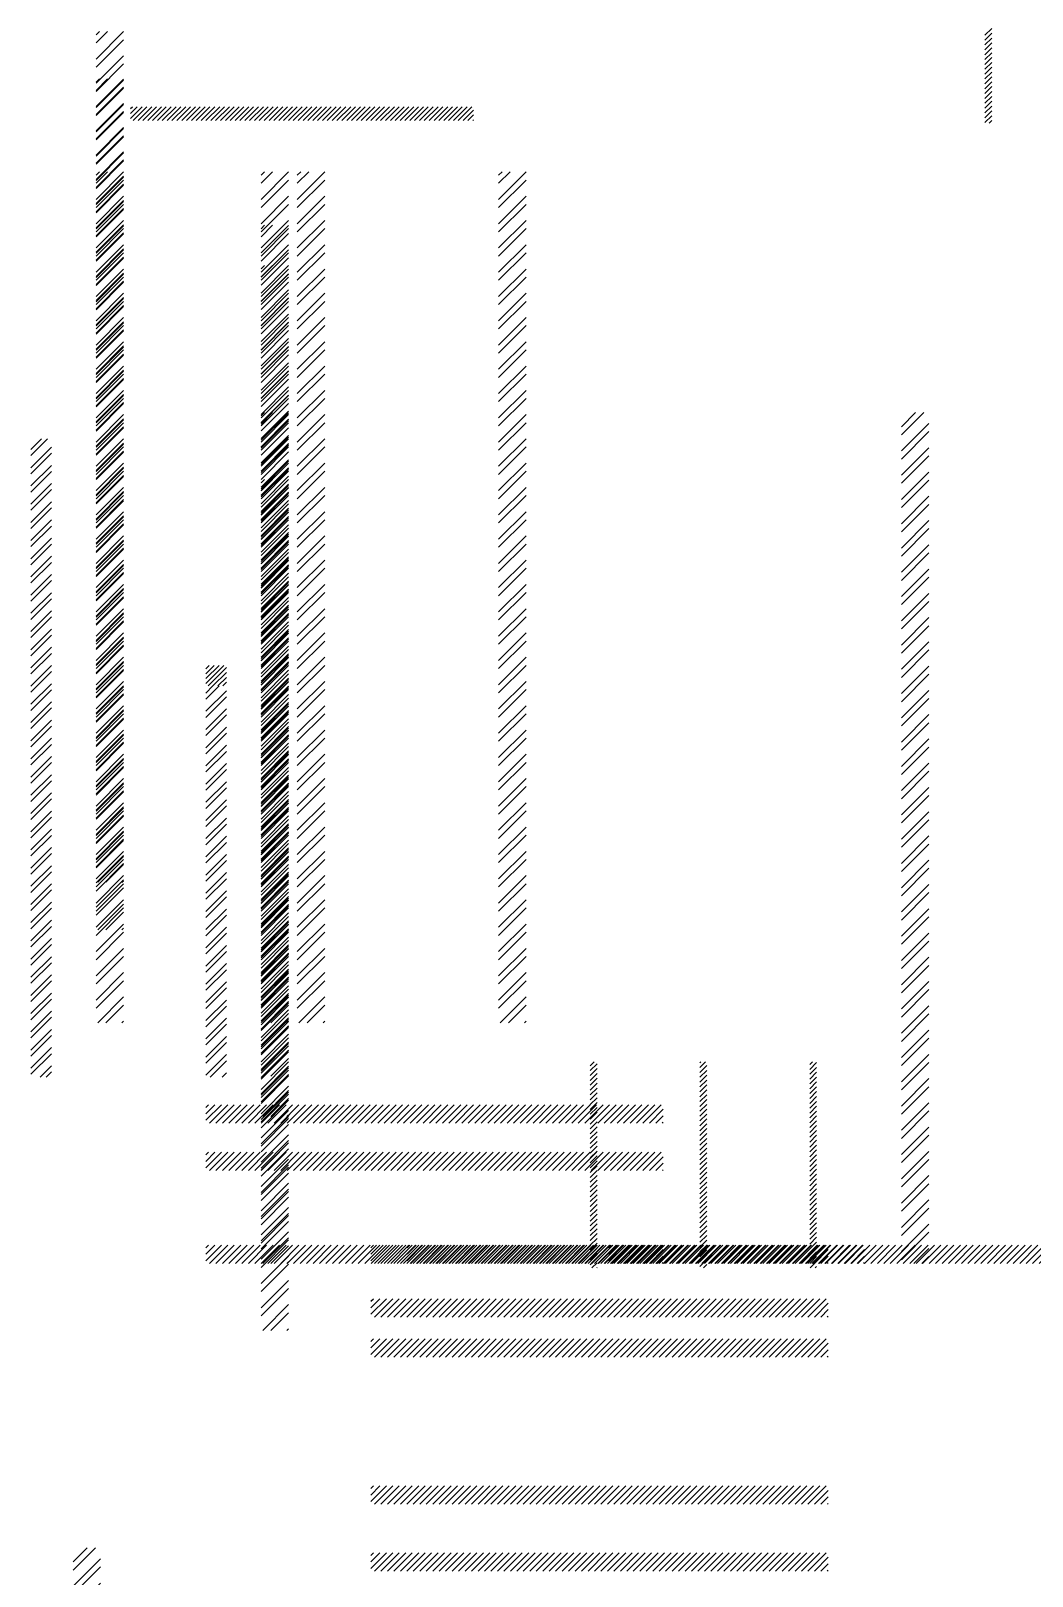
# Paper-space layout 'Layout1' of a CAD drawing. Extents: x -542 to 3071708, y -2912 to 2371007.
# Drawn here: x 1606 to 7077, y 11232 to 19676 of the extents above; entities that cross this region are included whole.
import ezdxf

# ---------------------------------------------------------------- set-up
doc = ezdxf.new("R2010")
doc.units = 0
doc.header["$LTSCALE"] = 500
doc.layers.get('0').update_dxf_attribs({"linetype": 'CONTINUOUS'})
doc.layers.add('DIM', color=2, linetype='CONTINUOUS')

# ---------------------------------------------------------------- blocks, each defined once
blk = doc.blocks.new('*X')
at = {"color": 0}
for p, q in [((2863.6, 18375.7), (2882.3, 18394.4)), ((2863.6, 18331.6), (2926.5, 18394.4)), ((2863.6, 18243.2), (3013.6, 18393.2)), ((2863.6, 18199), (3013.6, 18349)), ((2863.6, 18110.6), (3013.6, 18260.6)), ((2863.6, 18066.4), (3013.6, 18216.4)), ((2863.6, 17978), (3013.6, 18128)), ((2863.6, 17933.8), (3013.6, 18083.8)), ((2863.6, 17845.4), (3013.6, 17995.4)), ((2863.6, 17801.2), (3013.6, 17951.2)), ((2863.6, 17712.8), (3013.6, 17862.8)), ((2863.6, 17668.6), (3013.6, 17818.6)), ((2863.6, 17580.3), (3013.6, 17730.3)), ((2863.6, 17536.1), (3013.6, 17686.1)), ((2863.6, 17447.7), (3013.6, 17597.7)), ((2863.6, 17403.5), (3013.6, 17553.5)), ((2863.6, 17315.1), (3013.6, 17465.1)), ((2863.6, 17270.9), (3013.6, 17420.9)), ((2863.6, 17182.5), (3013.6, 17332.5)), ((2863.6, 17138.3), (3013.6, 17288.3)), ((2863.6, 17049.9), (3013.6, 17199.9)), ((2863.6, 17005.7), (3013.6, 17155.7)), ((2863.6, 16917.3), (3013.6, 17067.3)), ((2863.6, 16873.1), (3013.6, 17023.1)), ((2863.6, 16784.8), (3013.6, 16934.8)), ((2863.6, 16740.6), (3013.6, 16890.6)), ((2863.6, 16652.2), (3013.6, 16802.2)), ((2863.6, 16608), (3013.6, 16758)), ((2863.6, 16519.6), (3013.6, 16669.6)), ((2863.6, 16475.4), (3013.6, 16625.4)), ((2863.6, 16387), (3013.6, 16537)), ((2863.6, 16342.8), (3013.6, 16492.8)), ((2863.6, 16254.4), (3013.6, 16404.4)), ((2863.6, 16210.2), (3013.6, 16360.2)), ((2863.6, 16121.8), (3013.6, 16271.8)), ((2863.6, 16077.7), (3013.6, 16227.7)), ((2863.6, 15989.3), (3013.6, 16139.3)), ((2863.6, 15945.1), (3013.6, 16095.1)), ((2863.6, 15856.7), (3013.6, 16006.7)), ((2863.6, 15812.5), (3013.6, 15962.5)), ((2863.6, 15724.1), (3013.6, 15874.1)), ((2863.6, 15679.9), (3013.6, 15829.9)), ((2863.6, 15591.5), (3013.6, 15741.5)), ((2863.6, 15547.3), (3013.6, 15697.3)), ((2863.6, 15458.9), (3013.6, 15608.9)), ((2863.6, 15414.7), (3013.6, 15564.7)), ((2863.6, 15326.3), (3013.6, 15476.3)), ((2863.6, 15282.2), (3013.6, 15432.2)), ((2863.6, 15193.8), (3013.6, 15343.8)), ((2863.6, 15149.6), (3013.6, 15299.6)), ((2863.6, 15061.2), (3013.6, 15211.2)), ((2863.6, 15017), (3013.6, 15167)), ((2863.6, 14928.6), (3013.6, 15078.6)), ((2863.6, 14884.4), (3013.6, 15034.4)), ((2863.6, 14796), (3013.6, 14946)), ((2863.6, 14751.8), (3013.6, 14901.8)), ((2863.6, 14663.4), (3013.6, 14813.4)), ((2863.6, 14619.2), (3013.6, 14769.2)), ((2863.6, 14530.9), (3013.6, 14680.9)), ((2863.6, 14486.7), (3013.6, 14636.7)), ((2863.6, 14398.3), (3013.6, 14548.3)), ((2863.6, 14354.1), (3013.6, 14504.1)), ((2863.6, 14265.7), (3013.6, 14415.7)), ((2863.6, 14221.5), (3013.6, 14371.5)), ((2863.6, 14133.1), (3013.6, 14283.1)), ((2863.6, 14088.9), (3013.6, 14238.9)), ((2863.6, 14000.5), (3013.6, 14150.5)), ((2863.6, 13956.3), (3013.6, 14106.3)), ((2863.6, 13867.9), (3013.6, 14017.9)), ((2863.6, 13823.7), (3013.6, 13973.7)), ((2872.7, 13744.4), (3013.6, 13885.4)), ((2916.9, 13744.4), (3013.6, 13841.2)), ((3005.2, 13744.4), (3013.6, 13752.8)), ((9690.1, 13048.9), (9740.1, 13098.9)), ((9690.1, 13013.5), (9740.1, 13063.5)), ((9690.1, 12978.2), (9740.1, 13028.2)), ((9690.1, 12942.8), (9740.1, 12992.8)), ((9690.1, 12907.5), (9740.1, 12957.5)), ((9690.1, 12872.1), (9740.1, 12922.1)), ((9690.1, 12836.8), (9740.1, 12886.8)), ((9690.1, 12801.4), (9740.1, 12851.4)), ((9690.1, 12766.1), (9740.1, 12816.1)), ((9690.1, 12730.7), (9740.1, 12780.7)), ((9690.1, 12695.3), (9740.1, 12745.3)), ((9690.1, 12660), (9740.1, 12710)), ((9690.1, 12624.6), (9740.1, 12674.6)), ((9690.1, 12589.3), (9740.1, 12639.3)), ((9690.1, 12553.9), (9740.1, 12603.9)), ((3463.6, 12443.8), (3548.4, 12528.6)), ((3463.6, 12479.2), (3513, 12528.6)), ((3463.6, 12514.6), (3477.7, 12528.6)), ((3483.7, 12428.6), (3583.7, 12528.6)), ((3519.1, 12428.6), (3619.1, 12528.6)), ((3554.4, 12428.6), (3654.4, 12528.6)), ((3589.8, 12428.6), (3689.8, 12528.6)), ((3625.2, 12428.6), (3725.2, 12528.6)), ((3660.5, 12428.6), (3760.5, 12528.6)), ((3695.9, 12428.6), (3795.9, 12528.6)), ((3731.2, 12428.6), (3831.2, 12528.6)), ((3766.6, 12428.6), (3866.6, 12528.6)), ((3801.9, 12428.6), (3901.9, 12528.6)), ((3837.3, 12428.6), (3937.3, 12528.6)), ((3872.6, 12428.6), (3972.6, 12528.6)), ((3908, 12428.6), (4008, 12528.6)), ((3943.4, 12428.6), (4043.4, 12528.6)), ((3978.7, 12428.6), (4078.7, 12528.6)), ((4014.1, 12428.6), (4114.1, 12528.6)), ((4049.4, 12428.6), (4149.4, 12528.6)), ((4084.8, 12428.6), (4184.8, 12528.6)), ((4120.1, 12428.6), (4220.1, 12528.6)), ((4155.5, 12428.6), (4255.5, 12528.6)), ((4190.8, 12428.6), (4290.8, 12528.6)), ((4226.2, 12428.6), (4326.2, 12528.6)), ((4261.6, 12428.6), (4361.6, 12528.6)), ((4296.9, 12428.6), (4396.9, 12528.6)), ((4332.3, 12428.6), (4432.3, 12528.6)), ((4367.6, 12428.6), (4467.6, 12528.6)), ((4403, 12428.6), (4503, 12528.6)), ((4438.3, 12428.6), (4538.3, 12528.6)), ((4473.7, 12428.6), (4573.7, 12528.6)), ((4509, 12428.6), (4609, 12528.6)), ((4544.4, 12428.6), (4644.4, 12528.6)), ((4579.8, 12428.6), (4679.8, 12528.6)), ((4615.1, 12428.6), (4715.1, 12528.6)), ((4650.5, 12428.6), (4750.5, 12528.6)), ((4685.8, 12428.6), (4785.8, 12528.6)), ((4721.2, 12428.6), (4821.2, 12528.6)), ((4756.5, 12428.6), (4856.5, 12528.6)), ((4791.9, 12428.6), (4891.9, 12528.6)), ((4827.2, 12428.6), (4927.2, 12528.6)), ((4862.6, 12428.6), (4962.6, 12528.6)), ((4898, 12428.6), (4998, 12528.6)), ((4933.3, 12428.6), (5033.3, 12528.6)), ((4968.7, 12428.6), (5068.7, 12528.6)), ((5004, 12428.6), (5104, 12528.6)), ((5039.4, 12428.6), (5139.4, 12528.6)), ((5074.7, 12428.6), (5174.7, 12528.6)), ((5110.1, 12428.6), (5210.1, 12528.6)), ((5145.4, 12428.6), (5245.4, 12528.6)), ((5180.8, 12428.6), (5280.8, 12528.6)), ((5216.1, 12428.6), (5316.1, 12528.6)), ((5251.5, 12428.6), (5351.5, 12528.6)), ((5286.9, 12428.6), (5386.9, 12528.6)), ((5322.2, 12428.6), (5422.2, 12528.6)), ((5357.6, 12428.6), (5457.6, 12528.6)), ((5392.9, 12428.6), (5492.9, 12528.6)), ((5428.3, 12428.6), (5528.3, 12528.6)), ((5463.6, 12428.6), (5563.6, 12528.6)), ((5499, 12428.6), (5599, 12528.6)), ((5534.3, 12428.6), (5634.3, 12528.6)), ((5569.7, 12428.6), (5669.7, 12528.6)), ((5605.1, 12428.6), (5705.1, 12528.6)), ((5640.4, 12428.6), (5740.4, 12528.6)), ((5675.8, 12428.6), (5775.8, 12528.6)), ((5711.1, 12428.6), (5811.1, 12528.6)), ((5746.5, 12428.6), (5846.5, 12528.6)), ((5781.8, 12428.6), (5881.8, 12528.6)), ((5817.2, 12428.6), (5917.2, 12528.6)), ((5852.5, 12428.6), (5952.5, 12528.6)), ((5887.9, 12428.6), (5963.6, 12504.3)), ((9690.1, 12518.6), (9740.1, 12568.6)), ((9690.1, 12483.2), (9740.1, 12533.2)), ((9690.1, 12447.9), (9740.1, 12497.9)), ((5923.3, 12428.6), (5963.6, 12469)), ((5958.6, 12428.6), (5963.6, 12433.6)), ((9690.1, 12412.5), (9740.1, 12462.5)), ((9721.6, 12408.6), (9740.1, 12427.2)), ((2738.6, 10030.6), (2815.9, 10107.9)), ((2738.6, 9986.4), (2860.1, 10107.9)), ((2738.6, 9898), (2888.6, 10048)), ((2738.6, 9853.9), (2888.6, 10003.9)), ((2738.6, 9765.5), (2888.6, 9915.5)), ((2738.6, 9721.3), (2888.6, 9871.3)), ((2738.6, 9632.9), (2888.6, 9782.9)), ((2738.6, 9588.7), (2888.6, 9738.7)), ((2738.6, 9500.3), (2888.6, 9650.3)), ((2738.6, 9456.1), (2888.6, 9606.1)), ((2738.6, 9367.7), (2888.6, 9517.7)), ((2738.6, 9323.5), (2888.6, 9473.5)), ((2738.6, 9235.1), (2888.6, 9385.1)), ((2738.6, 9190.9), (2888.6, 9340.9)), ((2738.6, 9102.6), (2888.6, 9252.6)), ((2738.6, 9058.4), (2888.6, 9208.4)), ((2738.6, 8970), (2888.6, 9120)), ((2738.6, 8925.8), (2888.6, 9075.8)), ((2738.6, 8837.4), (2888.6, 8987.4)), ((2738.6, 8793.2), (2888.6, 8943.2)), ((2738.6, 8704.8), (2888.6, 8854.8)), ((2738.6, 8660.6), (2888.6, 8810.6)), ((2738.6, 8572.2), (2888.6, 8722.2)), ((2738.6, 8528), (2888.6, 8678)), ((2738.6, 8439.6), (2888.6, 8589.6)), ((2738.6, 8395.4), (2888.6, 8545.4)), ((2738.6, 8307.1), (2888.6, 8457.1)), ((4013.6, 8326.9), (4144.6, 8457.9)), ((4013.6, 8362.3), (4109.2, 8457.9)), ((4013.6, 8397.7), (4073.8, 8457.9)), ((4013.6, 8433), (4038.5, 8457.9)), ((2738.6, 8262.9), (2888.6, 8412.9)), ((4029.9, 8307.9), (4163.6, 8441.6)), ((4065.3, 8307.9), (4163.6, 8406.2)), ((4100.6, 8307.9), (4163.6, 8370.9)), ((2738.6, 8174.5), (2888.6, 8324.5)), ((2738.6, 8130.3), (2888.6, 8280.3)), ((4013.6, 8256.2), (4065.3, 8307.9)), ((4013.6, 8212), (4109.5, 8307.9)), ((4136, 8307.9), (4163.6, 8335.5)), ((2738.6, 8041.9), (2888.6, 8191.9)), ((4013.6, 8123.7), (4163.6, 8273.7)), ((4013.6, 8079.5), (4163.6, 8229.5)), ((2738.6, 7997.7), (2888.6, 8147.7)), ((4013.6, 7991.1), (4163.6, 8141.1)), ((2738.6, 7909.3), (2888.6, 8059.3)), ((4013.6, 7946.9), (4163.6, 8096.9)), ((2738.6, 7865.1), (2888.6, 8015.1)), ((4013.6, 7858.5), (4163.6, 8008.5)), ((4013.6, 7814.3), (4163.6, 7964.3)), ((2738.6, 7776.7), (2888.6, 7926.7)), ((2738.6, 7732.5), (2888.6, 7882.5)), ((4013.6, 7725.9), (4163.6, 7875.9)), ((2738.6, 7644.1), (2888.6, 7794.1)), ((4013.6, 7681.7), (4163.6, 7831.7)), ((2738.6, 7600), (2888.6, 7750)), ((4013.6, 7593.3), (4163.6, 7743.3)), ((4013.6, 7549.1), (4163.6, 7699.1)), ((2738.6, 7511.6), (2888.6, 7661.6)), ((2738.6, 7467.4), (2888.6, 7617.4)), ((4013.6, 7460.7), (4163.6, 7610.7)), ((2738.6, 7379), (2888.6, 7529)), ((4013.6, 7416.5), (4163.6, 7566.5)), ((2738.6, 7334.8), (2888.6, 7484.8)), ((4013.6, 7328.2), (4163.6, 7478.2)), ((4013.6, 7284), (4163.6, 7434)), ((2738.6, 7246.4), (2888.6, 7396.4)), ((2738.6, 7202.2), (2888.6, 7352.2)), ((2738.6, 7113.8), (2888.6, 7263.8)), ((4013.6, 7195.6), (4163.6, 7345.6)), ((4013.6, 7151.4), (4163.6, 7301.4)), ((2738.6, 7069.6), (2888.6, 7219.6)), ((4013.6, 7063), (4163.6, 7213)), ((2738.6, 6981.2), (2888.6, 7131.2)), ((4013.6, 7018.8), (4163.6, 7168.8)), ((2738.6, 6937), (2888.6, 7087)), ((4013.6, 6930.4), (4163.6, 7080.4)), ((4013.6, 6886.2), (4163.6, 7036.2)), ((2738.6, 6848.7), (2888.6, 6998.7)), ((2738.6, 6804.5), (2888.6, 6954.5)), ((4013.6, 6797.8), (4163.6, 6947.8)), ((2738.6, 6716.1), (2888.6, 6866.1)), ((4013.6, 6753.6), (4163.6, 6903.6)), ((2738.6, 6671.9), (2888.6, 6821.9)), ((4013.6, 6665.2), (4163.6, 6815.2)), ((4013.6, 6621), (4163.6, 6771)), ((2738.6, 6583.5), (2888.6, 6733.5)), ((2738.6, 6539.3), (2888.6, 6689.3)), ((4013.6, 6532.7), (4163.6, 6682.7)), ((2738.6, 6450.9), (2888.6, 6600.9)), ((4013.6, 6488.5), (4163.6, 6638.5)), ((2738.6, 6406.7), (2888.6, 6556.7)), ((4013.6, 6400.1), (4163.6, 6550.1)), ((4013.6, 6355.9), (4163.6, 6505.9)), ((2738.6, 6318.3), (2888.6, 6468.3)), ((2738.6, 6274.1), (2888.6, 6424.1)), ((4013.6, 6267.5), (4163.6, 6417.5)), ((2738.6, 6185.7), (2888.6, 6335.7)), ((4013.6, 6223.3), (4163.6, 6373.3)), ((2738.6, 6141.5), (2888.6, 6291.5)), ((4013.6, 6134.9), (4163.6, 6284.9)), ((2738.6, 6053.2), (2888.6, 6203.2)), ((4013.6, 6090.7), (4163.6, 6240.7)), ((2738.6, 6009), (2888.6, 6159)), ((4013.6, 6002.3), (4163.6, 6152.3)), ((4013.6, 5958.1), (4163.6, 6108.1)), ((2738.6, 5920.6), (2888.6, 6070.6)), ((2738.6, 5876.4), (2888.6, 6026.4)), ((4013.6, 5869.7), (4163.6, 6019.7)), ((2738.6, 5788), (2888.6, 5938)), ((4013.6, 5825.6), (4163.6, 5975.6)), ((2738.6, 5743.8), (2888.6, 5893.8)), ((4013.6, 5737.2), (4163.6, 5887.2)), ((4013.6, 5693), (4163.6, 5843)), ((2738.6, 5655.4), (2888.6, 5805.4)), ((2738.6, 5611.2), (2888.6, 5761.2)), ((4013.6, 5604.6), (4163.6, 5754.6)), ((2738.6, 5522.8), (2888.6, 5672.8)), ((4013.6, 5560.4), (4163.6, 5710.4)), ((2738.6, 5478.6), (2888.6, 5628.6)), ((4013.6, 5472), (4163.6, 5622)), ((4043.7, 5457.9), (4163.6, 5577.8)), ((2806.3, 5457.9), (2888.6, 5540.2)), ((2850.5, 5457.9), (2888.6, 5496)), ((4132.1, 5457.9), (4163.6, 5489.4)), ((6813.6, 5540.8), (6841.8, 5569)), ((6813.6, 5505.4), (6863.6, 5555.4)), ((6813.6, 5470.1), (6863.6, 5520.1)), ((7613.6, 5527.6), (7655, 5569)), ((7613.6, 5563), (7619.6, 5569)), ((7613.6, 5492.3), (7663.6, 5542.3)), ((7613.6, 5456.9), (7663.6, 5506.9)), ((8413.6, 5549.8), (8432.8, 5569)), ((8413.6, 5514.5), (8463.6, 5564.5)), ((8413.6, 5479.1), (8463.6, 5529.1)), ((8413.6, 5443.7), (8463.6, 5493.7)), ((6813.6, 5434.7), (6863.6, 5484.7)), ((6813.6, 5399.4), (6863.6, 5449.4)), ((6813.6, 5364), (6863.6, 5414)), ((7613.6, 5421.6), (7663.6, 5471.6)), ((7613.6, 5386.2), (7663.6, 5436.2)), ((8413.6, 5408.4), (8463.6, 5458.4)), ((8413.6, 5373), (8463.6, 5423)), ((6813.6, 5328.7), (6863.6, 5378.7)), ((6813.6, 5293.3), (6863.6, 5343.3)), ((7613.6, 5350.9), (7663.6, 5400.9)), ((7613.6, 5315.5), (7663.6, 5365.5)), ((7613.6, 5280.1), (7663.6, 5330.1)), ((8413.6, 5337.7), (8463.6, 5387.7)), ((8413.6, 5302.3), (8463.6, 5352.3)), ((6813.6, 5258), (6863.6, 5308)), ((6813.6, 5222.6), (6863.6, 5272.6)), ((6813.6, 5187.2), (6863.6, 5237.2)), ((7613.6, 5244.8), (7663.6, 5294.8)), ((7613.6, 5209.4), (7663.6, 5259.4)), ((8413.6, 5267), (8463.6, 5317)), ((8413.6, 5231.6), (8463.6, 5281.6)), ((8413.6, 5196.3), (8463.6, 5246.3)), ((6813.6, 5151.9), (6863.6, 5201.9)), ((6813.6, 5116.5), (6863.6, 5166.5)), ((7613.6, 5174.1), (7663.6, 5224.1)), ((7613.6, 5138.7), (7663.6, 5188.7)), ((7613.6, 5103.4), (7663.6, 5153.4)), ((8413.6, 5160.9), (8463.6, 5210.9)), ((8413.6, 5125.5), (8463.6, 5175.5)), ((6813.6, 5081.2), (6863.6, 5131.2)), ((6813.6, 5045.8), (6863.6, 5095.8)), ((7613.6, 5068), (7663.6, 5118)), ((7613.6, 5032.7), (7663.6, 5082.7)), ((8413.6, 5090.2), (8463.6, 5140.2)), ((8413.6, 5054.8), (8463.6, 5104.8)), ((8413.6, 5019.5), (8463.6, 5069.5)), ((6813.6, 5010.5), (6863.6, 5060.5)), ((6813.6, 4975.1), (6863.6, 5025.1)), ((6813.6, 4939.8), (6863.6, 4989.8)), ((7613.6, 4997.3), (7663.6, 5047.3)), ((7613.6, 4961.9), (7663.6, 5011.9)), ((8413.6, 4984.1), (8463.6, 5034.1)), ((8413.6, 4948.8), (8463.6, 4998.8)), ((6813.6, 4904.4), (6863.6, 4954.4)), ((6813.6, 4869), (6863.6, 4919)), ((7613.6, 4926.6), (7663.6, 4976.6)), ((7613.6, 4891.2), (7663.6, 4941.2)), ((7613.6, 4855.9), (7663.6, 4905.9)), ((8413.6, 4913.4), (8463.6, 4963.4)), ((8413.6, 4878.1), (8463.6, 4928.1)), ((6813.6, 4833.7), (6863.6, 4883.7)), ((6813.6, 4798.3), (6863.6, 4848.3)), ((6813.6, 4763), (6863.6, 4813)), ((7613.6, 4820.5), (7663.6, 4870.5)), ((7613.6, 4785.2), (7663.6, 4835.2)), ((8413.6, 4842.7), (8463.6, 4892.7)), ((8413.6, 4807.3), (8463.6, 4857.3)), ((8413.6, 4772), (8463.6, 4822)), ((6813.6, 4727.6), (6863.6, 4777.6)), ((6813.6, 4692.3), (6863.6, 4742.3)), ((7613.6, 4749.8), (7663.6, 4799.8)), ((7613.6, 4714.5), (7663.6, 4764.5)), ((7613.6, 4679.1), (7663.6, 4729.1)), ((8413.6, 4736.6), (8463.6, 4786.6)), ((8413.6, 4701.3), (8463.6, 4751.3)), ((6813.6, 4656.9), (6863.6, 4706.9)), ((6813.6, 4621.6), (6863.6, 4671.6)), ((7613.6, 4643.7), (7663.6, 4693.7)), ((7613.6, 4608.4), (7663.6, 4658.4)), ((8413.6, 4665.9), (8463.6, 4715.9)), ((8413.6, 4630.6), (8463.6, 4680.6)), ((8413.6, 4595.2), (8463.6, 4645.2)), ((6813.6, 4586.2), (6863.6, 4636.2)), ((6813.6, 4550.9), (6863.6, 4600.9)), ((6813.6, 4515.5), (6863.6, 4565.5)), ((7613.6, 4573), (7663.6, 4623)), ((7613.6, 4537.7), (7663.6, 4587.7)), ((8413.6, 4559.9), (8463.6, 4609.9)), ((8413.6, 4524.5), (8463.6, 4574.5)), ((6813.6, 4480.1), (6863.6, 4530.1)), ((6813.6, 4444.8), (6863.6, 4494.8)), ((7613.6, 4502.3), (7663.6, 4552.3)), ((7613.6, 4467), (7663.6, 4517)), ((7613.6, 4431.6), (7663.6, 4481.6)), ((8413.6, 4489.1), (8463.6, 4539.1)), ((8413.6, 4453.8), (8463.6, 4503.8)), ((6813.6, 4409.4), (6863.6, 4459.4)), ((6813.6, 4374.1), (6863.6, 4424.1)), ((7613.6, 4396.3), (7663.6, 4446.3)), ((7613.6, 4360.9), (7663.6, 4410.9)), ((8413.6, 4418.4), (8463.6, 4468.4)), ((8413.6, 4383.1), (8463.6, 4433.1)), ((8413.6, 4347.7), (8463.6, 4397.7)), ((6813.6, 4338.7), (6863.6, 4388.7)), ((6813.6, 4303.4), (6863.6, 4353.4)), ((6813.6, 4268), (6863.6, 4318)), ((7613.6, 4325.5), (7663.6, 4375.5)), ((7613.6, 4290.2), (7663.6, 4340.2)), ((8413.6, 4312.4), (8463.6, 4362.4)), ((8413.6, 4277), (8463.6, 4327)), ((6813.6, 4232.7), (6863.6, 4282.7)), ((6813.6, 4197.3), (6863.6, 4247.3)), ((7613.6, 4254.8), (7663.6, 4304.8)), ((7613.6, 4219.5), (7663.6, 4269.5)), ((7613.6, 4184.1), (7663.6, 4234.1)), ((8413.6, 4241.7), (8463.6, 4291.7)), ((8413.6, 4206.3), (8463.6, 4256.3)), ((6813.6, 4161.9), (6863.6, 4211.9)), ((6813.6, 4126.6), (6863.6, 4176.6)), ((6813.6, 4091.2), (6863.6, 4141.2)), ((7613.6, 4148.8), (7663.6, 4198.8)), ((7613.6, 4113.4), (7663.6, 4163.4)), ((8413.6, 4171), (8463.6, 4221)), ((8413.6, 4135.6), (8463.6, 4185.6)), ((8413.6, 4100.2), (8463.6, 4150.2)), ((6826.7, 4069), (6863.6, 4105.9)), ((6862.1, 4069), (6863.6, 4070.5)), ((7613.6, 4078.1), (7663.6, 4128.1)), ((7639.9, 4069), (7663.6, 4092.7)), ((8417.7, 4069), (8463.6, 4114.9)), ((8453.1, 4069), (8463.6, 4079.5))]:
    blk.add_line(p, q, dxfattribs=at)

psp = doc.layouts.get("Layout1")

# ---------------------------------------------------------------- block references
at = {"color": 0}
for p in [(3625, 7482.4), (3625, 7482.4), (-901.6, 511.7), (0, 511.7), (198.4, 511.7), (1298.4, 511.7), (0, 219.3), (0, 219.3), (0, 219.3), (0, 0), (0, 0), (0, 0), (0, 0), (0, -804.1), (0, -804.1), (0, -804.1), (0, -804.1), (0, -1169.6), (0, -1169.6), (0, -1169.6), (0, -1169.6)]:
    psp.add_blockref('*X', p, dxfattribs=at)
at = {"layer": 'DIM', "color": 0, "xscale": 0.75, "yscale": 0.75, "zscale": 0.75}
psp.add_blockref('*X', (-447.9, 9865.2), dxfattribs=at)
at = {"layer": 'DIM', "color": 0}
for p in [(-901.6, 1278.9), (-901.6, 1019.3)]:
    psp.add_blockref('*X', p, dxfattribs=at)

doc.saveas('drawing.dxf')
